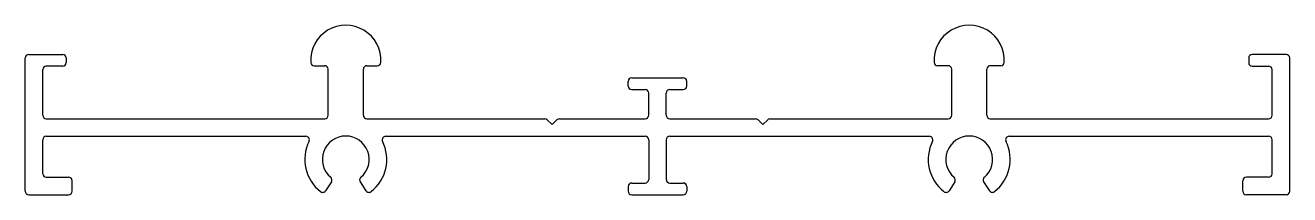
# Model space of a CAD drawing. Extents: x 672 to 780, y 270 to 284.
import ezdxf

# ---------------------------------------------------------------- set-up
doc = ezdxf.new("R2010")
doc.units = 0
doc.layers.get('0').update_dxf_attribs({"linetype": 'CONTINUOUS'})

msp = doc.modelspace()

# ---------------------------------------------------------------- linework, layer by layer
at = {"color": 0}
for p, q in [((672.28, 269.82), (672.28, 281.22)), ((672.58, 281.52), (675.48, 281.52)), ((675.78, 281.22), (675.78, 280.82)), ((776.78, 281.22), (776.78, 280.82)), ((779.98, 281.52), (777.08, 281.52)), ((780.28, 269.82), (780.28, 281.22)), ((673.78, 276.32), (673.78, 280.22)), ((675.48, 280.52), (674.08, 280.52)), ((696.96, 280.56), (697.86, 280.56)), ((698.16, 276.32), (698.16, 280.26)), ((701.16, 276.32), (701.16, 280.26)), ((701.46, 280.56), (702.35, 280.56)), ((751.11, 280.56), (750.21, 280.56)), ((751.41, 276.32), (751.41, 280.26)), ((754.41, 276.32), (754.41, 280.26)), ((755.6, 280.56), (754.71, 280.56)), ((777.08, 280.52), (778.48, 280.52)), ((778.78, 276.32), (778.78, 280.22)), ((723.78, 278.82), (723.78, 279.22)), ((724.08, 279.52), (728.48, 279.52)), ((728.78, 278.82), (728.78, 279.22)), ((724.08, 278.52), (725.23, 278.52)), ((725.53, 276.32), (725.53, 278.22)), ((727.03, 276.32), (727.03, 278.22)), ((727.33, 278.52), (728.48, 278.52)), ((674.08, 276.02), (697.86, 276.02)), ((701.46, 276.02), (716.66, 276.02)), ((717.28, 275.52), (716.87, 275.93)), ((717.69, 275.93), (717.28, 275.52)), ((717.9, 276.02), (725.23, 276.02)), ((727.33, 276.02), (734.66, 276.02)), ((734.88, 275.93), (735.29, 275.52)), ((735.29, 275.52), (735.7, 275.93)), ((735.91, 276.02), (751.11, 276.02)), ((754.71, 276.02), (778.48, 276.02)), ((674.08, 274.52), (696.25, 274.52)), ((703.07, 274.52), (725.23, 274.52)), ((727.33, 274.52), (749.5, 274.52)), ((756.32, 274.52), (778.48, 274.52)), ((673.78, 271.32), (673.78, 274.22)), ((725.53, 274.22), (725.53, 270.82)), ((727.03, 274.22), (727.03, 270.82)), ((778.78, 271.32), (778.78, 274.22)), ((674.08, 271.02), (675.98, 271.02)), ((676.28, 269.82), (676.28, 270.72)), ((698.43, 270.62), (697.94, 269.86)), ((700.89, 270.62), (701.38, 269.86)), ((723.78, 270.22), (723.78, 269.82)), ((724.08, 270.52), (725.23, 270.52)), ((727.33, 270.52), (728.48, 270.52)), ((728.78, 270.22), (728.78, 269.82)), ((751.68, 270.62), (751.19, 269.86)), ((754.14, 270.62), (754.63, 269.86)), ((776.28, 269.82), (776.28, 270.72)), ((778.48, 271.02), (776.58, 271.02)), ((672.58, 269.52), (675.98, 269.52)), ((724.08, 269.52), (728.48, 269.52)), ((779.98, 269.52), (776.58, 269.52))]:
    msp.add_line(p, q, dxfattribs=at)
for centre, radius, start, end in [((699.66, 281.02), 3, 356.6492, 183.3508), ((752.91, 281.02), 3, 356.6492, 183.3508), ((672.58, 281.22), 0.3, 90, 180), ((675.48, 281.22), 0.3, 0, 90), ((675.48, 280.82), 0.3, 270, 0), ((696.96, 280.86), 0.3, 183.3508, 270), ((702.35, 280.86), 0.3, 270, 356.6492), ((750.21, 280.86), 0.3, 183.3508, 270), ((755.6, 280.86), 0.3, 270, 356.6492), ((777.08, 281.22), 0.3, 90, 180), ((777.08, 280.82), 0.3, 180, 270), ((779.98, 281.22), 0.3, 0, 90), ((674.08, 280.22), 0.3, 90, 180), ((697.86, 280.26), 0.3, 0, 90), ((701.46, 280.26), 0.3, 90, 180), ((751.11, 280.26), 0.3, 0, 90), ((754.71, 280.26), 0.3, 90, 180), ((778.48, 280.22), 0.3, 0, 90), ((724.08, 279.22), 0.3, 90, 180), ((724.08, 278.82), 0.3, 180, 270), ((728.48, 279.22), 0.3, 0, 90), ((728.48, 278.82), 0.3, 270, 0), ((725.23, 278.22), 0.3, 0, 90), ((727.33, 278.22), 0.3, 90, 180), ((674.08, 276.32), 0.3, 180, 270), ((697.86, 276.32), 0.3, 270, 0), ((701.46, 276.32), 0.3, 180, 270), ((716.66, 275.72), 0.3, 45, 90), ((717.9, 275.72), 0.3, 90, 135), ((725.23, 276.32), 0.3, 270, 0), ((727.33, 276.32), 0.3, 180, 270), ((734.66, 275.72), 0.3, 45, 90), ((735.91, 275.72), 0.3, 90, 135), ((751.11, 276.32), 0.3, 270, 0), ((754.71, 276.32), 0.3, 180, 270), ((778.48, 276.32), 0.3, 270, 0), ((674.08, 274.22), 0.3, 90, 180), ((696.25, 274.22), 0.3, 333.7469, 90), ((699.66, 272.54), 2, 310.1751, 229.8249), ((703.07, 274.22), 0.3, 90, 206.2531), ((725.23, 274.22), 0.3, 0, 90), ((727.33, 274.22), 0.3, 90, 180), ((749.5, 274.22), 0.3, 333.7469, 90), ((752.91, 272.54), 2, 310.1751, 229.8249), ((756.32, 274.22), 0.3, 90, 206.2531), ((778.48, 274.22), 0.3, 0, 90), ((699.66, 272.54), 3.5, 153.7469, 231.9402), ((699.66, 272.54), 3.5, 308.0598, 26.2531), ((752.91, 272.54), 3.5, 153.7469, 231.9402), ((752.91, 272.54), 3.5, 308.0598, 26.2531), ((674.08, 271.32), 0.3, 180, 270), ((778.48, 271.32), 0.3, 270, 0), ((675.98, 270.72), 0.3, 0, 90), ((698.18, 270.78), 0.3, 327.3196, 49.8249), ((701.14, 270.78), 0.3, 130.1751, 212.6804), ((724.08, 270.22), 0.3, 90, 180), ((725.23, 270.82), 0.3, 270, 0), ((727.33, 270.82), 0.3, 180, 270), ((728.48, 270.22), 0.3, 0, 90), ((751.42, 270.78), 0.3, 327.3196, 49.8249), ((754.39, 270.78), 0.3, 130.1751, 212.6804), ((776.58, 270.72), 0.3, 90, 180), ((672.58, 269.82), 0.3, 180, 270), ((675.98, 269.82), 0.3, 270, 0), ((697.69, 270.02), 0.3, 231.9402, 327.3196), ((701.63, 270.02), 0.3, 212.6804, 308.0598), ((724.08, 269.82), 0.3, 180, 270), ((728.48, 269.82), 0.3, 270, 0), ((750.94, 270.02), 0.3, 231.9402, 327.3196), ((754.88, 270.02), 0.3, 212.6804, 308.0598), ((776.58, 269.82), 0.3, 180, 270), ((779.98, 269.82), 0.3, 270, 0)]:
    msp.add_arc(centre, radius, start, end, dxfattribs=at)

doc.saveas('drawing.dxf')
